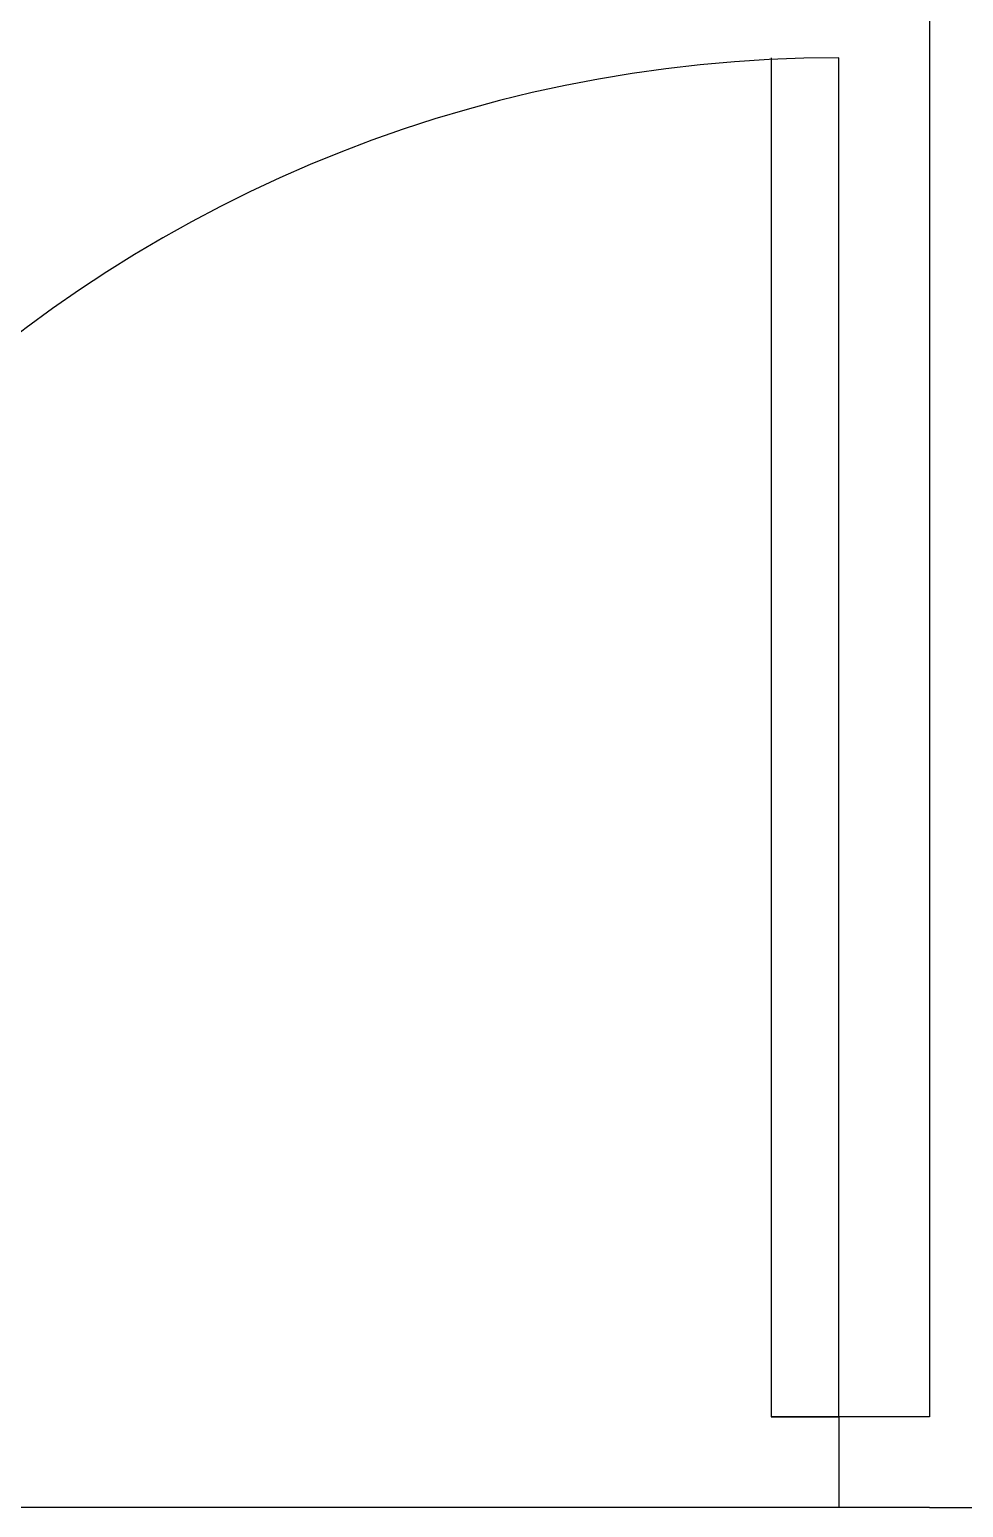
# Model space of a CAD drawing. Header units: inches. Extents: x 542650 to 544515, y 9574150 to 9574595.
# Drawn here: x 542791.813 to 542792.226, y 9574238.888 to 9574239.541 of the extents above; entities that cross this region are included whole.
import ezdxf

# ---------------------------------------------------------------- set-up
doc = ezdxf.new("R2010")
doc.units = ezdxf.units.IN
doc.header["$MEASUREMENT"] = 0
doc.layers.add('I-ARQ', color=8, linetype='Continuous')

msp = doc.modelspace()

# ---------------------------------------------------------------- linework, layer by layer
at = {"layer": 'I-ARQ'}
for p, q in [((542792.2109, 9574240.1384), (542792.2109, 9574238.9284)), ((542792.1409, 9574239.5284), (542792.1409, 9574238.9284)), ((542792.1709, 9574238.9284), (542792.1709, 9574239.5284)), ((542792.2109, 9574238.9284), (542792.1409, 9574238.9284)), ((542792.1409, 9574238.9284), (542792.1709, 9574238.9284)), ((542792.1709, 9574238.9284), (542792.1709, 9574238.8884)), ((542792.1709, 9574238.8884), (542791.5709, 9574238.8884)), ((542792.2109, 9574238.8884), (542792.1709, 9574238.8884)), ((542792.2109, 9574238.8884), (542792.2409, 9574238.8884))]:
    msp.add_line(p, q, dxfattribs=at)
msp.add_arc((542792.1709, 9574238.9284), 0.6, 90, 180, dxfattribs=at)

doc.saveas('drawing.dxf')
